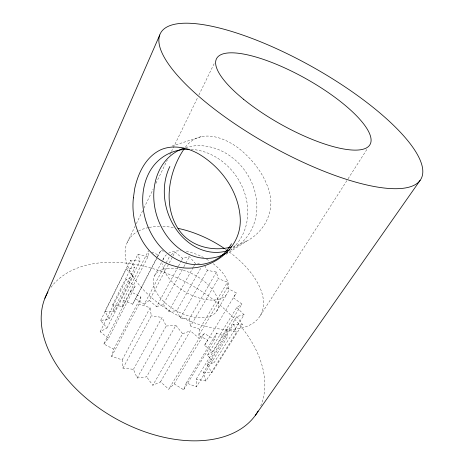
<?xml version="1.0" encoding="UTF-8"?>
<svg xmlns="http://www.w3.org/2000/svg" width="464" height="464" viewBox="0 0 464 464"><rect width="100%" height="100%" fill="white"/><g stroke="black" fill="none" stroke-linecap="round" stroke-linejoin="round"><path stroke-width="0.35" stroke-dasharray="2.32 1.74" d="M147.987 256.76L137.953 254.139L112.764 304.477L122.496 306.71L147.987 256.76L148.434 251.36M227.024 287.999L236.263 292.935L233.38 297.801L241.935 304.053L212.645 351.463L204.537 345.349L207.646 340.118L198.783 335.414L227.024 287.999L227.546 282.077L218.184 278.678L216.381 272.072L207.42 270.35L204.879 265.965M122.496 306.71L123.273 300.312L148.492 250.688M198.783 335.414L199.619 329.185L227.546 282.077M111.609 356.468L139.113 304.013L140.917 297.117L130.575 291.624L103.826 344.004L113.692 349.206L111.609 356.468L122.189 359.838L122.983 368.138L133.441 369.321L137.118 378.009L146.572 376.855L175.862 325.351L182.648 333.755L152.813 385.242L146.572 376.855M183.64 389.766L214.385 339.573L216.769 333.053L227.18 337.38L196.318 386.889L186.313 382.887L183.64 389.766L174.11 383.867L168.751 389.244L160.509 381.826L152.813 385.242M127.177 242.533L135.076 226.281M136.341 223.683L142.663 210.679M143.927 208.081L153.091 189.231M155.933 183.384L167.307 159.981M169.836 154.785L171.1 152.18M171.419 151.531L197.641 97.585M198.905 94.981L214.704 62.483M103.826 344.004L108.559 338.297L100.12 331.743L107.045 327.938L100.584 320.612L109.104 318.872L104.974 311.35L130.303 260.327L139.971 261.104L137.953 254.139M100.584 320.612L126.225 268.987L134.862 267.74L130.303 260.327M100.12 331.743L126.237 279.653L133.156 276.335L126.225 268.987M109.104 318.872L134.862 267.74M104.974 311.35L114.428 311.669L139.971 261.104M107.045 327.938L133.156 276.335M108.559 338.297L135.163 286.363L126.237 279.653M123.273 300.312L132.681 304.204L156.925 257.445M157.255 256.801L161.118 250.032L163.502 251.482M132.681 304.204L157.163 257.659M157.493 257.021L161.118 250.032M113.692 349.206L140.917 297.117M154.686 275.465L162.394 260.768M162.731 260.13L164.076 257.572M135.732 298.967L144.275 304.21L170.062 255.467M144.275 304.21L149.327 300.411L172.66 256.546M172.997 255.908L175.027 252.091L182.677 258.402L189.387 256.667L195.361 263.465L199.392 263.459M122.189 359.838L150.098 307.771L139.113 304.013M122.983 368.138L151.293 315.816L150.098 307.771M149.327 300.411L156.559 306.64L178.205 266.655M178.553 266.017L181.302 260.942M181.644 260.304L182.677 258.402M156.559 306.64L163.264 304.477L183.547 267.363M183.889 266.73L189.387 256.667M133.441 369.321L162.064 317.451L151.293 315.816M163.264 304.477L168.815 311.303L193.268 267.241M193.616 266.614L195.361 263.465M137.118 378.009L166.24 326.024L162.064 317.451M216.381 272.072L189.121 319.261L180.363 317.915L176.772 310.88L201.324 267.2M180.363 317.915L207.42 270.35M199.619 329.185L190.547 326.099L218.184 278.678M160.509 381.826L190.362 330.815L199.155 338.372L168.751 389.244M216.584 311.332A35.786 20.074 29.3 0 0 180.171 269.451A35.786 20.074 29.3 0 0 160.776 298.393A35.786 20.074 29.3 0 0 216.584 311.332L226.977 293.967M174.11 383.867L204.363 333.425L214.385 339.573M204.537 345.349L236.263 292.935M186.313 382.887L216.769 333.053M236.779 307.504L244.081 314.772L214.177 362.541L207.367 355.32L236.779 307.504L241.935 304.053M196.231 379.076L226.687 329.834L236.675 332.131L205.941 380.985L196.231 379.076L196.318 386.889M236.878 316.494L242.365 324.371L211.967 372.633L206.979 364.692L236.878 316.494L244.081 314.772M205.941 380.985L203.238 372.824L233.496 324.145L242.365 324.371M260.136 315.891L347.675 179.4M348.064 178.791L367.604 148.323M185.414 147.129C201.156 126.046 229.976 138.974 245.062 153.822C256.232 164.146 265.164 177.149 269.352 191.864C275.042 211.19 264.335 232.006 246.755 241.025L226.188 254.266M130.575 291.624L135.163 286.363M199.155 338.372L204.363 333.425M207.367 355.32L212.645 351.463M171.164 254.719L175.027 252.091M246.755 241.025L238.426 244.888L232.244 246.715M182.648 333.755L190.362 330.815M171.993 146.108L201.921 136.399M206.979 364.692L214.177 362.541M166.24 326.024L175.862 325.351M168.815 311.303L176.772 310.88M203.238 372.824L211.967 372.633M151.745 252.085L158.253 254.881M233.496 324.145L236.675 332.131M112.764 304.477L114.428 311.669M189.121 319.261L190.547 326.099M226.687 329.834L227.18 337.38M50.982 287.349A120.785 76.74 29.3 0 1 191.249 285.024A120.785 76.74 29.3 0 1 260.6 406.116M229.32 251.993A75.974 40.902 29.3 0 1 252.973 323.211A75.974 40.902 29.3 0 1 155.852 301.229A75.974 40.902 29.3 0 1 137.947 231.316M138.574 230.985A75.974 40.902 29.3 0 1 148.613 227.546M149.24 227.418A75.974 40.902 29.3 0 1 161.437 226.432M162.887 226.473A75.974 40.902 29.3 0 1 173.519 227.528M225.237 249.069A75.974 40.902 29.3 0 1 226.42 249.893M213.22 263.674A36.354 19.511 29.3 0 1 212.077 300.069A36.354 19.511 29.3 0 1 162.62 263.726M163.102 259.84A36.354 19.511 29.3 0 1 166.443 254.73M168.589 253.24A36.354 19.511 29.3 0 1 180.751 250.862M186.354 251.476A36.354 19.511 29.3 0 1 203.621 257.543M206.486 259.132A36.354 19.511 29.3 0 1 209.716 261.162M191.127 149.356A57.495 49.451 55.4 0 1 239.465 181.291A57.495 49.451 55.4 0 1 241.054 237.748A56.794 46.116 71.9 0 1 230.167 250.369M185.693 147.581A56.121 48.703 55.4 0 1 243.925 169.325A56.121 48.703 55.4 0 1 250.171 232.046A55.46 45.501 72.2 0 1 231.049 249.377"/><path stroke-width="0.7" d="M44.898 298.288L159.749 34.974M255.467 415.199L420.123 180.357A149.251 44.619 29.3 0 0 249.185 37.369A149.251 44.619 29.3 0 0 203.22 100.137A149.251 44.619 29.3 0 0 420.123 180.357M184.573 148.248C168.397 171.471 162.174 206.335 179.493 230.712C191.006 246.749 213.121 251.964 231.571 246.906M258.117 411.075A120.785 76.74 29.3 0 1 116.209 418.899A120.785 76.74 29.3 0 1 46.945 293.816M47.27 293.202A120.785 76.74 29.3 0 1 47.949 291.984M178.048 228.369A75.974 40.902 29.3 0 1 224.646 248.663M227.743 252.103A56.794 46.116 71.9 0 1 169.499 239.279A56.794 46.116 71.9 0 1 159.303 170.387A56.121 48.703 55.4 0 1 183.901 148.161M229.721 249.916A55.46 45.501 72.2 0 1 176.68 230.051A55.46 45.501 72.2 0 1 169.87 166.495M189.121 149.28A57.495 49.451 55.4 0 0 148.213 174.47A58.191 46.742 71.6 0 0 166.831 252.944A58.191 46.742 71.6 0 0 231.466 243.745M133.4 197.861C130.14 225.916 144.959 258.251 173.809 265.895C204.815 275.72 242.446 252.016 240.201 217.68C238.426 190.988 221.009 166.93 198.25 153.671C186.899 147.39 172.73 144.42 160.474 149.901C145.609 157.093 138.052 173.281 134.693 188.657L133.4 197.861M243.554 99.255A87.934 26.019 29.3 0 0 369.947 144.669A87.934 26.019 29.3 0 0 266.574 60.494A87.934 26.019 29.3 0 0 243.554 99.255"/></g></svg>
